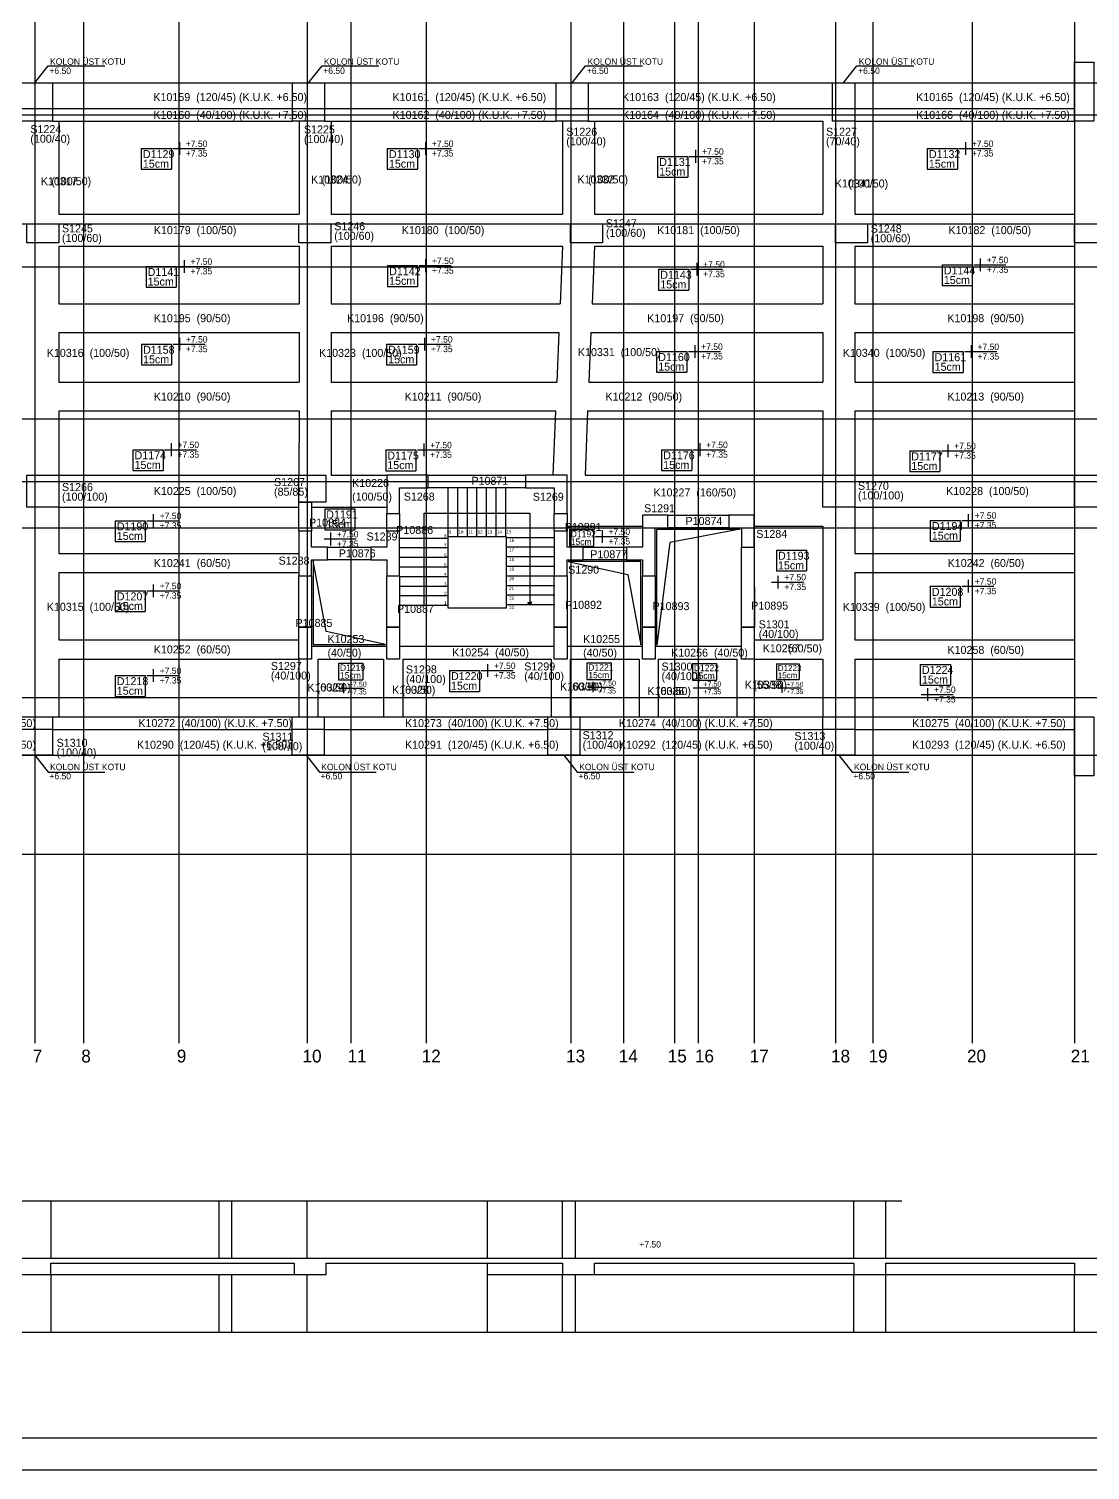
# Model space of a CAD drawing. Header units: millimetres. Extents: x -471670 to -452584, y -75378 to -66578.
# Drawn here: x -467220 to -463903, y -75378 to -70875 of the extents above; entities that cross this region are included whole.
import ezdxf

# ---------------------------------------------------------------- set-up
doc = ezdxf.new("R2010")
doc.units = ezdxf.units.MM
for name, color, linetype in [('KM Aks', 7, 'Continuous'), ('KM Döşeme Markası', 7, 'Continuous'), ('KM Döşeme Şaft', 7, 'Continuous'), ('KM Kesik', 7, 'Continuous'), ('KM Kesit', 7, 'Continuous'), ('KM Kesit görünüş', 7, 'Continuous'), ('KM Kiriş', 7, 'Continuous'), ('KM Kiriş Markası', 7, 'Continuous'), ('KM Kolon', 7, 'Continuous'), ('KM Kolon Markası', 7, 'Continuous'), ('KM Kot kesit', 7, 'Continuous'), ('KM Perde', 7, 'Continuous'), ('KM Perde Markası', 7, 'Continuous'), ('LGP-SLAB2', 7, 'Continuous'), ('REBAR_DET2', 7, 'Continuous'), ('REBAR_DET3', 7, 'Continuous'), ('TABLO', 7, 'Continuous'), ('VM Aks Markası', 7, 'Continuous'), ('VM Kiriş', 7, 'Continuous'), ('VM Kolon İzi', 7, 'Continuous'), ('VM Merdiven', 7, 'Continuous'), ('VM Merdiven Yazı', 7, 'Continuous')]:
    doc.layers.add(name, color=color, linetype=linetype)

msp = doc.modelspace()

# ---------------------------------------------------------------- linework, layer by layer
at = {"layer": 'KM Aks'}
for p, q in [((-467201.6, -66888.6), (-467201.6, -74043.9)), ((-467049.5, -66888.6), (-467049.5, -74043.9)), ((-466751.6, -66888.6), (-466751.6, -74043.9)), ((-466350.6, -66888.6), (-466350.6, -74043.9)), ((-466214.1, -66888.6), (-466214.1, -74043.9)), ((-465978.1, -66888.6), (-465978.1, -74043.9)), ((-465526.6, -66888.6), (-465526.6, -74043.9)), ((-465361.6, -66888.6), (-465361.6, -74043.9)), ((-465201.6, -66888.6), (-465201.6, -74043.9)), ((-465128.1, -66888.6), (-465128.1, -74043.9)), ((-464952.6, -66888.6), (-464952.6, -74043.9)), ((-464698.6, -66888.6), (-464698.6, -74043.9)), ((-464581.6, -66888.6), (-464581.6, -74043.9)), ((-464271.6, -66888.6), (-464271.6, -74043.9)), ((-463951.6, -66888.6), (-463951.6, -74043.9)), ((-469386.6, -71043.6), (-455515.4, -71043.6)), ((-469386.6, -71143.6), (-455515.4, -71143.6)), ((-469386.6, -71483.6), (-455515.4, -71483.6)), ((-469386.6, -71618.6), (-455515.4, -71618.6)), ((-469386.6, -72093.6), (-455515.4, -72093.6)), ((-469386.6, -72288.6), (-455515.4, -72288.6)), ((-469386.6, -72433.6), (-455515.4, -72433.6)), ((-469386.6, -72963.6), (-455515.4, -72963.6)), ((-469386.6, -73143.6), (-455515.4, -73143.6)), ((-469386.6, -73453.6), (-455515.4, -73453.6))]:
    msp.add_line(p, q, dxfattribs=at)
at = {"layer": 'KM Döşeme Şaft'}
for points in [[(-464996.4, -72438.3), (-465217.1, -72479.6), (-465257.7, -72800.1), (-465257.7, -72438.3)], [(-466105.2, -72798.4), (-466291.1, -72757.2), (-466331.7, -72536.9), (-466331.7, -72798.4)], [(-465534.1, -72538.3), (-465348.4, -72579.6), (-465307.7, -72799.6), (-465307.7, -72538.3)]]:
    msp.add_lwpolyline(points, close=True, dxfattribs=at)
at = {"layer": 'KM Kesik'}
for p, q in [((-467302.1, -74535.9), (-464491.9, -74535.9)), ((-468911.6, -74946.2), (-456738.2, -74946.2))]:
    msp.add_line(p, q, dxfattribs=at)
at = {"layer": 'KM Kesit'}
for points in [[(-462687.6, -74716.1), (-468891.6, -74716.1)], [(-467251.7, -74766.1), (-467151.7, -74766.1), (-467151.7, -74731.1), (-466390.7, -74731.1), (-466390.7, -74766.1), (-466290.7, -74766.1), (-466290.7, -74731.1), (-465551.7, -74731.1), (-465551.7, -74766.1), (-465451.7, -74766.1), (-465451.7, -74731.1), (-464641.6, -74731.1), (-464641.6, -74766.1), (-464541.6, -74766.1), (-464541.6, -74731.1), (-463951.6, -74731.1), (-463951.6, -74766.1), (-463851.6, -74766.1)]]:
    msp.add_lwpolyline(points, dxfattribs=at)
at = {"layer": 'KM Kesit görünüş'}
for p, q in [((-467151.7, -74535.9), (-467151.7, -74716.1)), ((-466625.7, -74716.1), (-466625.7, -74535.9)), ((-466585.7, -74716.1), (-466585.7, -74535.9)), ((-466350.7, -74716.1), (-466350.7, -74535.9)), ((-465786.7, -74716.1), (-465786.7, -74535.9)), ((-465551.7, -74716.1), (-465551.7, -74535.9)), ((-465511.7, -74716.1), (-465511.7, -74535.9)), ((-464641.6, -74716.1), (-464641.6, -74535.9)), ((-464541.9, -74716.1), (-464541.9, -74535.9)), ((-465786.7, -74946.2), (-465786.7, -74730.1)), ((-467151.7, -74766.1), (-467151.7, -74946.2)), ((-467151.7, -74766.1), (-466390.7, -74766.1)), ((-466625.7, -74946.2), (-466625.7, -74766.1)), ((-466585.7, -74946.2), (-466585.7, -74766.1)), ((-466350.7, -74946.2), (-466350.7, -74766.1)), ((-465786.7, -74766.1), (-465551.7, -74766.1)), ((-465551.7, -74946.2), (-465551.7, -74766.1)), ((-465511.7, -74946.2), (-465511.7, -74766.1)), ((-465451.7, -74766.1), (-464641.6, -74766.1)), ((-464641.6, -74946.2), (-464641.6, -74766.1)), ((-464541.9, -74946.2), (-464541.9, -74766.1)), ((-464541.6, -74766.1), (-463951.6, -74766.1)), ((-463951.6, -74946.2), (-463951.6, -74766.1))]:
    msp.add_line(p, q, dxfattribs=at)
at = {"layer": 'KM Kiriş'}
for p, q in [((-467981.7, -71043.6), (-467126.7, -71043.6)), ((-467201.7, -71043.6), (-466275.7, -71043.6)), ((-466350.7, -71043.6), (-465451.7, -71043.6)), ((-465526.7, -71043.6), (-464698.6, -71043.6)), ((-465451.7, -71043.6), (-465451.7, -71043.6)), ((-464698.6, -71043.6), (-463951.7, -71043.6)), ((-467146.7, -71123.6), (-466395.7, -71123.6)), ((-466295.7, -71123.6), (-465571.7, -71123.6)), ((-465471.7, -71123.6), (-464708.6, -71123.6)), ((-464638.6, -71123.6), (-463951.7, -71123.6)), ((-467146.7, -71163.6), (-466395.7, -71163.6)), ((-467126.7, -71163.6), (-466395.7, -71163.6)), ((-467126.7, -71163.6), (-467126.7, -71453.6)), ((-466375.7, -71163.6), (-466375.7, -71453.6)), ((-466295.7, -71163.6), (-465571.7, -71163.6)), ((-466275.7, -71163.6), (-465571.7, -71163.6)), ((-466275.7, -71163.6), (-466275.7, -71453.6)), ((-465551.7, -71163.6), (-465551.7, -71453.6)), ((-465471.7, -71163.6), (-464738.6, -71163.6)), ((-465451.7, -71163.6), (-464738.6, -71163.6)), ((-465451.7, -71163.6), (-465451.7, -71453.6)), ((-464738.6, -71163.6), (-464738.6, -71453.6)), ((-464638.6, -71163.6), (-463951.7, -71163.6)), ((-464638.6, -71163.6), (-464638.6, -71453.6)), ((-464638.6, -71163.6), (-463951.7, -71163.6)), ((-463951.7, -71163.6), (-463951.6, -71453.6)), ((-467126.7, -71453.6), (-466375.7, -71453.6)), ((-466275.7, -71453.6), (-465551.7, -71453.6)), ((-465451.7, -71453.6), (-464738.6, -71453.6)), ((-464638.6, -71453.6), (-463951.6, -71453.6)), ((-467126.7, -71553.6), (-466375.7, -71553.6)), ((-467126.7, -71553.6), (-467126.7, -71733.6)), ((-466375.7, -71553.6), (-466375.7, -71733.6)), ((-466275.7, -71553.6), (-465552.5, -71553.6)), ((-466275.7, -71553.6), (-466275.7, -71733.6)), ((-465552.5, -71553.6), (-465559.9, -71733.6)), ((-465452.4, -71553.6), (-465459.8, -71733.6)), ((-465452.4, -71553.6), (-464738.6, -71553.6)), ((-464738.6, -71553.6), (-464738.6, -71733.6)), ((-464638.6, -71553.6), (-463951.6, -71553.6)), ((-464638.6, -71553.6), (-464638.6, -71733.6)), ((-463951.6, -71553.6), (-463951.6, -71733.6)), ((-467126.7, -71733.6), (-466375.7, -71733.6)), ((-466275.7, -71733.6), (-465559.9, -71733.6)), ((-465459.8, -71733.6), (-464738.6, -71733.6)), ((-464638.6, -71733.6), (-463951.6, -71733.6)), ((-467126.7, -71823.6), (-466375.7, -71823.6)), ((-467126.7, -71823.6), (-467126.7, -71978.6)), ((-466375.7, -71823.6), (-466375.7, -71978.6)), ((-466275.7, -71823.6), (-465563.6, -71823.6)), ((-466275.7, -71823.6), (-466275.7, -71978.6)), ((-465563.6, -71823.6), (-465569.9, -71978.6)), ((-465463.5, -71823.6), (-465469.9, -71978.6)), ((-465463.5, -71823.6), (-464738.6, -71823.6)), ((-464738.6, -71823.6), (-464738.6, -71978.6)), ((-464638.6, -71823.6), (-463951.6, -71823.6)), ((-464638.6, -71823.6), (-464638.6, -71978.6)), ((-463951.6, -71823.6), (-463951.6, -71978.6)), ((-467126.7, -71978.6), (-466375.7, -71978.6)), ((-466275.7, -71978.6), (-465569.9, -71978.6)), ((-465469.9, -71978.6), (-464738.6, -71978.6)), ((-464638.6, -71978.6), (-463951.6, -71978.6)), ((-467126.7, -72068.6), (-466375.7, -72068.6)), ((-467126.7, -72068.6), (-467126.7, -72268.6)), ((-466375.7, -72068.6), (-466376.7, -72268.6)), ((-466275.7, -72068.6), (-465573.6, -72068.6)), ((-466275.7, -72068.6), (-466275.7, -72268.6)), ((-465573.6, -72068.6), (-465581.9, -72268.6)), ((-465473.6, -72068.6), (-465481.8, -72268.6)), ((-465473.6, -72068.6), (-464738.6, -72068.6)), ((-464738.6, -72068.6), (-464738.6, -72268.6)), ((-464638.6, -72068.6), (-463951.6, -72068.6)), ((-464638.6, -72068.6), (-464638.6, -72268.6)), ((-463951.6, -72068.6), (-463951.7, -72268.6)), ((-467126.7, -72268.6), (-466376.7, -72268.6)), ((-466275.7, -72268.6), (-466101.7, -72268.6)), ((-465481.8, -72268.6), (-464738.6, -72268.6)), ((-464638.6, -72268.6), (-463951.7, -72268.6)), ((-467126.7, -72368.6), (-466376.7, -72368.6)), ((-467126.7, -72368.6), (-467126.7, -72513.6)), ((-466336.7, -72368.6), (-466101.7, -72368.6)), ((-464638.6, -72368.6), (-463951.7, -72368.6)), ((-464638.6, -72368.6), (-464638.6, -72513.6)), ((-463951.7, -72368.6), (-463951.6, -72513.6)), ((-465537.7, -72428.6), (-465302.6, -72428.6)), ((-464952.6, -72428.6), (-464738.6, -72428.6)), ((-464738.6, -72428.6), (-464738.6, -72573.6)), ((-467126.7, -72513.6), (-466376.7, -72513.6)), ((-464738.6, -72513.6), (-464738.6, -72783.6)), ((-464638.6, -72513.6), (-463951.6, -72513.6)), ((-467126.7, -72573.6), (-466376.7, -72573.6)), ((-467126.7, -72573.6), (-467126.7, -72783.6)), ((-464638.6, -72573.6), (-463951.6, -72573.6)), ((-464638.6, -72573.6), (-464638.6, -72783.6)), ((-463951.6, -72573.6), (-463951.6, -72783.6)), ((-467126.7, -72783.6), (-466376.7, -72783.6)), ((-466336.7, -72803.6), (-466101.7, -72803.6)), ((-466061.7, -72803.6), (-465577.7, -72803.6)), ((-465537.7, -72803.6), (-465302.6, -72803.6)), ((-465262.6, -72803.6), (-464992.5, -72803.6)), ((-464952.5, -72783.6), (-464738.6, -72783.6)), ((-464638.6, -72783.6), (-463951.6, -72783.6)), ((-467126.7, -72843.6), (-466376.7, -72843.6)), ((-467126.7, -72843.6), (-467126.7, -73023.6)), ((-466376.7, -72843.6), (-466376.7, -73023.6)), ((-466316.7, -72843.6), (-466111.7, -72843.6)), ((-466316.7, -72843.6), (-466316.7, -73023.6)), ((-466111.7, -72843.6), (-466111.7, -73023.6)), ((-466051.7, -72843.6), (-465587.7, -72843.6)), ((-466051.7, -72843.6), (-466051.7, -73023.6)), ((-465587.7, -72843.6), (-465587.7, -73023.6)), ((-465527.7, -72843.6), (-465312.6, -72843.6)), ((-465527.7, -72843.6), (-465527.7, -73023.6)), ((-465312.6, -72843.6), (-465312.6, -73023.6)), ((-465252.6, -72843.6), (-465007.6, -72843.6)), ((-465252.6, -72843.6), (-465252.6, -73023.6)), ((-465007.6, -72843.6), (-465007.6, -73023.6)), ((-464952.6, -72843.6), (-464952.6, -73023.6)), ((-464952.5, -72843.6), (-464738.6, -72843.6)), ((-464738.6, -72843.6), (-464738.6, -73023.6)), ((-464638.6, -72843.6), (-463951.6, -72843.6)), ((-464638.6, -72843.6), (-464638.6, -73023.6)), ((-463951.6, -72843.6), (-463951.7, -73023.6)), ((-467146.7, -73023.6), (-466396.7, -73023.6)), ((-467126.7, -73023.6), (-466396.7, -73023.6)), ((-466296.7, -73023.6), (-466051.7, -73023.6)), ((-466296.7, -73023.6), (-465597.7, -73023.6)), ((-466111.7, -73023.6), (-465597.7, -73023.6)), ((-465497.7, -73023.6), (-465252.6, -73023.6)), ((-465497.7, -73023.6), (-464738.6, -73023.6)), ((-465312.6, -73023.6), (-464952.6, -73023.6)), ((-464952.6, -73023.6), (-464738.6, -73023.6)), ((-464638.6, -73023.6), (-463951.7, -73023.6)), ((-464638.6, -73023.6), (-463951.7, -73023.6)), ((-467146.7, -73063.6), (-466396.7, -73063.6)), ((-466296.7, -73063.6), (-465597.7, -73063.6)), ((-465497.7, -73063.6), (-464738.6, -73063.6)), ((-464638.6, -73063.6), (-463951.7, -73063.6)), ((-467981.7, -73143.6), (-467126.7, -73143.6)), ((-467977.4, -73143.6), (-467118.4, -73143.6)), ((-467201.7, -73143.6), (-466350.7, -73143.6)), ((-466350.7, -73143.6), (-465557.7, -73143.6)), ((-465557.7, -73143.6), (-464698.6, -73143.6)), ((-464698.6, -73143.6), (-463951.7, -73143.6))]:
    msp.add_line(p, q, dxfattribs=at)
at = {"layer": 'KM Kolon'}
for points in [[(-463951.6, -70978.6), (-463891.6, -70978.6), (-463891.6, -71163.6), (-463951.6, -71163.6)], [(-463951.6, -70978.6), (-463891.6, -70978.6), (-463891.6, -71163.6), (-463951.6, -71163.6)], [(-467246.7, -71043.6), (-467146.7, -71043.6), (-467146.7, -71163.6), (-467246.7, -71163.6)], [(-466395.7, -71043.6), (-466295.7, -71043.6), (-466295.7, -71163.6), (-466395.7, -71163.6)], [(-465571.7, -71043.6), (-465471.7, -71043.6), (-465471.7, -71163.6), (-465571.7, -71163.6)], [(-464708.6, -71043.6), (-464638.6, -71043.6), (-464638.6, -71163.6), (-464708.6, -71163.6)], [(-467246.7, -71123.6), (-467146.7, -71123.6), (-467146.7, -71163.6), (-467246.7, -71163.6)], [(-466395.7, -71123.6), (-466295.7, -71123.6), (-466295.7, -71163.6), (-466395.7, -71163.6)], [(-465571.7, -71123.6), (-465471.7, -71123.6), (-465471.7, -71163.6), (-465571.7, -71163.6)], [(-464708.6, -71123.6), (-464638.6, -71123.6), (-464638.6, -71163.6), (-464708.6, -71163.6)], [(-467226.7, -71483.6), (-467126.7, -71483.6), (-467126.7, -71543.6), (-467226.7, -71543.6)], [(-466376.7, -71483.6), (-466276.7, -71483.6), (-466276.7, -71543.6), (-466376.7, -71543.6)], [(-465526.7, -71483.6), (-465426.7, -71483.6), (-465426.7, -71543.6), (-465526.7, -71543.6)], [(-464698.6, -71483.6), (-464598.6, -71483.6), (-464598.6, -71543.6), (-464698.6, -71543.6)], [(-463951.6, -71483.6), (-463851.6, -71483.6), (-463851.6, -71543.6), (-463951.6, -71543.6)], [(-467226.7, -72268.6), (-467126.7, -72268.6), (-467126.7, -72368.6), (-467226.7, -72368.6)], [(-466376.7, -72268.6), (-466291.7, -72268.6), (-466291.7, -72353.6), (-466376.7, -72353.6)], [(-466101.7, -72388.6), (-466061.7, -72388.6), (-466061.7, -72308.6), (-465971.7, -72308.6), (-465971.7, -72268.6), (-466101.7, -72268.6)], [(-465667.7, -72268.6), (-465667.7, -72308.6), (-465577.7, -72308.6), (-465577.7, -72388.6), (-465537.7, -72388.6), (-465537.7, -72268.6)], [(-464738.6, -72268.6), (-464638.6, -72268.6), (-464638.6, -72368.6), (-464738.6, -72368.6)], [(-463951.6, -72268.6), (-463851.6, -72268.6), (-463851.6, -72368.6), (-463951.6, -72368.6)], [(-465302.6, -72583.6), (-465262.6, -72583.6), (-465262.6, -72433.6), (-465222.6, -72433.6), (-465222.6, -72393.6), (-465302.6, -72393.6), (-465302.6, -72493.6), (-465352.6, -72493.6), (-465352.6, -72533.6), (-465302.6, -72533.6)], [(-465032.6, -72393.6), (-465032.6, -72433.6), (-464992.6, -72433.6), (-464992.6, -72493.6), (-464952.6, -72493.6), (-464952.6, -72393.6)], [(-466336.7, -72443.6), (-466376.7, -72443.6), (-466376.7, -72583.6), (-466336.7, -72583.6), (-466336.7, -72533.6), (-466286.7, -72533.6), (-466286.7, -72493.6), (-466336.7, -72493.6)], [(-466101.7, -72583.6), (-466061.7, -72583.6), (-466061.7, -72443.6), (-466101.7, -72443.6), (-466101.7, -72493.6), (-466151.7, -72493.6), (-466151.7, -72533.6), (-466101.7, -72533.6)], [(-465537.7, -72443.6), (-465577.7, -72443.6), (-465577.7, -72583.6), (-465537.7, -72583.6), (-465537.7, -72533.6), (-465487.7, -72533.6), (-465487.7, -72493.6), (-465537.7, -72493.6)], [(-466376.7, -72743.6), (-466336.7, -72743.6), (-466336.7, -72843.6), (-466376.7, -72843.6)], [(-466101.7, -72743.5), (-466061.7, -72743.5), (-466061.7, -72843.5), (-466101.7, -72843.5)], [(-465577.7, -72743.5), (-465537.7, -72743.5), (-465537.7, -72843.5), (-465577.7, -72843.5)], [(-465302.6, -72743.5), (-465262.6, -72743.5), (-465262.6, -72843.5), (-465302.6, -72843.5)], [(-464992.6, -72743.5), (-464952.6, -72743.5), (-464952.6, -72843.5), (-464992.6, -72843.5)], [(-467246.7, -73023.6), (-467146.7, -73023.6), (-467146.7, -73063.6), (-467246.7, -73063.6)], [(-467246.7, -73023.6), (-467146.7, -73023.6), (-467146.7, -73143.6), (-467246.7, -73143.6)], [(-466396.7, -73023.6), (-466296.7, -73023.6), (-466296.7, -73063.6), (-466396.7, -73063.6)], [(-466396.7, -73023.6), (-466296.7, -73023.6), (-466296.7, -73143.6), (-466396.7, -73143.6)], [(-465597.7, -73023.6), (-465497.7, -73023.6), (-465497.7, -73063.6), (-465597.7, -73063.6)], [(-465597.7, -73023.6), (-465497.7, -73023.6), (-465497.7, -73143.6), (-465597.7, -73143.6)], [(-464738.6, -73023.6), (-464638.6, -73023.6), (-464638.6, -73063.6), (-464738.6, -73063.6)], [(-464738.6, -73023.6), (-464638.6, -73023.6), (-464638.6, -73143.6), (-464738.6, -73143.6)], [(-463951.6, -73023.6), (-463891.6, -73023.6), (-463891.6, -73208.6), (-463951.6, -73208.6)]]:
    msp.add_lwpolyline(points, close=True, dxfattribs=at)
at = {"layer": 'KM Perde'}
for points in [[(-465971.7, -72268.6), (-465667.7, -72268.6), (-465667.7, -72308.6), (-465971.7, -72308.6)], [(-466336.7, -72353.6), (-466336.7, -72443.6), (-466376.7, -72443.6), (-466376.7, -72353.6)], [(-466061.7, -72388.6), (-466061.7, -72443.6), (-466101.7, -72443.6), (-466101.7, -72388.6)], [(-465537.7, -72388.6), (-465537.7, -72443.6), (-465577.7, -72443.6), (-465577.7, -72388.6)], [(-465222.6, -72393.6), (-465032.6, -72393.6), (-465032.6, -72433.6), (-465222.6, -72433.6)], [(-466286.7, -72493.6), (-466151.7, -72493.6), (-466151.7, -72533.6), (-466286.7, -72533.6)], [(-465487.7, -72493.6), (-465352.6, -72493.6), (-465352.6, -72533.6), (-465487.7, -72533.6)], [(-464952.6, -72493.6), (-464952.5, -72743.5), (-464992.5, -72743.5), (-464992.6, -72493.6)], [(-466336.7, -72583.6), (-466336.7, -72743.6), (-466376.7, -72743.6), (-466376.7, -72583.6)], [(-466061.7, -72583.6), (-466061.7, -72743.5), (-466101.7, -72743.5), (-466101.7, -72583.6)], [(-465537.7, -72583.6), (-465537.7, -72743.5), (-465577.7, -72743.5), (-465577.7, -72583.6)], [(-465262.6, -72583.6), (-465262.6, -72743.5), (-465302.6, -72743.5), (-465302.6, -72583.6)]]:
    msp.add_lwpolyline(points, close=True, dxfattribs=at)
at = {"layer": 'LGP-SLAB2'}
for p, q in [((-466868.9, -71248.6), (-466774.7, -71248.6)), ((-466868.9, -71248.6), (-466868.9, -71313.6)), ((-466774.7, -71248.6), (-466774.7, -71313.6)), ((-466099.7, -71248.6), (-466005.5, -71248.6)), ((-466099.7, -71248.6), (-466099.7, -71313.6)), ((-466005.5, -71248.6), (-466005.5, -71313.6)), ((-465255, -71273.2), (-465160.9, -71273.2)), ((-465255, -71273.2), (-465255, -71338.2)), ((-465160.9, -71273.2), (-465160.9, -71338.2)), ((-464412, -71248.6), (-464317.8, -71248.6)), ((-464412, -71248.6), (-464412, -71313.6)), ((-464317.8, -71248.6), (-464317.8, -71313.6)), ((-466868.9, -71313.6), (-466774.7, -71313.6)), ((-466099.7, -71313.6), (-466005.5, -71313.6)), ((-464412, -71313.6), (-464317.8, -71313.6)), ((-465255, -71338.2), (-465160.9, -71338.2)), ((-466853.9, -71616.9), (-466759.8, -71616.9)), ((-466853.9, -71616.9), (-466853.9, -71681.9)), ((-466759.8, -71616.9), (-466759.8, -71681.9)), ((-466099.1, -71614.4), (-466005, -71614.4)), ((-466099.1, -71614.4), (-466099.1, -71679.4)), ((-466005, -71614.4), (-466005, -71679.4)), ((-465251.6, -71625.6), (-465157.5, -71625.6)), ((-465251.6, -71625.6), (-465251.6, -71690.6)), ((-465157.5, -71625.6), (-465157.5, -71690.6)), ((-464365.2, -71611.9), (-464271.1, -71611.9)), ((-464365.2, -71611.9), (-464365.2, -71676.9)), ((-464271.1, -71611.9), (-464271.1, -71676.9)), ((-466853.9, -71681.9), (-466759.8, -71681.9)), ((-466099.1, -71679.4), (-466005, -71679.4)), ((-464365.2, -71676.9), (-464271.1, -71676.9)), ((-465251.6, -71690.6), (-465157.5, -71690.6)), ((-466868.3, -71859.8), (-466774.3, -71859.8)), ((-466868.3, -71859.8), (-466868.3, -71924.8)), ((-466774.3, -71859.8), (-466774.3, -71924.8)), ((-466102.2, -71859.8), (-466008.2, -71859.8)), ((-466102.2, -71859.8), (-466102.2, -71924.8)), ((-466008.2, -71859.8), (-466008.2, -71924.8)), ((-465257.9, -71882.6), (-465163.7, -71882.6)), ((-465257.9, -71882.6), (-465257.9, -71947.6)), ((-465163.7, -71882.6), (-465163.7, -71947.6)), ((-464394.1, -71883), (-464300, -71883)), ((-464394.1, -71883), (-464394.1, -71948)), ((-464300, -71883), (-464300, -71948)), ((-466868.3, -71924.8), (-466774.3, -71924.8)), ((-466102.2, -71924.8), (-466008.2, -71924.8)), ((-465257.9, -71947.6), (-465163.7, -71947.6)), ((-464394.1, -71948), (-464300, -71948)), ((-466894.9, -72189.5), (-466800.8, -72189.5)), ((-466894.9, -72189.5), (-466894.9, -72254.5)), ((-466800.8, -72189.5), (-466800.8, -72254.5)), ((-466104.7, -72190.2), (-466010.7, -72190.2)), ((-466104.7, -72190.2), (-466104.7, -72255.2)), ((-466010.7, -72190.2), (-466010.7, -72255.2)), ((-465242.4, -72189.6), (-465148.2, -72189.6)), ((-465242.4, -72189.6), (-465242.4, -72254.6)), ((-465148.2, -72189.6), (-465148.2, -72254.6)), ((-464466.9, -72192.9), (-464372.8, -72192.9)), ((-464466.9, -72192.9), (-464466.9, -72257.9)), ((-464372.8, -72192.9), (-464372.8, -72257.9)), ((-466894.9, -72254.5), (-466800.8, -72254.5)), ((-466104.7, -72255.2), (-466010.7, -72255.2)), ((-465242.4, -72254.6), (-465148.2, -72254.6)), ((-464466.9, -72257.9), (-464372.8, -72257.9)), ((-466295.5, -72374.4), (-466201.5, -72374.4)), ((-466295.5, -72374.4), (-466295.5, -72439.4)), ((-466201.5, -72374.4), (-466201.5, -72439.4)), ((-466950.4, -72411.4), (-466856.3, -72411.4)), ((-466950.4, -72411.4), (-466950.4, -72476.4)), ((-466856.3, -72411.4), (-466856.3, -72476.4)), ((-466295.5, -72439.4), (-466201.5, -72439.4)), ((-465530.4, -72438.9), (-465455.2, -72438.9)), ((-465530.4, -72438.9), (-465530.4, -72490.9)), ((-465455.2, -72438.9), (-465455.2, -72490.9)), ((-464402.7, -72410.5), (-464308.6, -72410.5)), ((-464402.7, -72410.5), (-464402.7, -72475.5)), ((-464308.6, -72410.5), (-464308.6, -72475.5)), ((-466950.4, -72476.4), (-466856.3, -72476.4)), ((-465530.4, -72490.9), (-465455.2, -72490.9)), ((-464402.7, -72475.5), (-464308.6, -72475.5)), ((-464883.6, -72503.4), (-464789.5, -72503.4)), ((-464883.6, -72503.4), (-464883.6, -72568.4)), ((-464789.5, -72503.4), (-464789.5, -72568.4)), ((-464883.6, -72568.4), (-464789.5, -72568.4)), ((-466950.4, -72630.3), (-466856.3, -72630.3)), ((-466950.4, -72630.3), (-466950.4, -72695.3)), ((-466856.3, -72630.3), (-466856.3, -72695.3)), ((-464402.7, -72616.1), (-464308.6, -72616.1)), ((-464402.7, -72616.1), (-464402.7, -72681.1)), ((-464308.6, -72616.1), (-464308.6, -72681.1)), ((-466950.4, -72695.3), (-466856.3, -72695.3)), ((-464402.7, -72681.1), (-464308.6, -72681.1)), ((-466251.9, -72856.5), (-466176.6, -72856.5)), ((-466251.9, -72856.5), (-466251.9, -72908.5)), ((-466176.6, -72856.5), (-466176.6, -72908.5)), ((-465475.6, -72855.6), (-465400.3, -72855.6)), ((-465475.6, -72855.6), (-465475.6, -72907.6)), ((-465400.3, -72855.6), (-465400.3, -72907.6)), ((-465145.7, -72857.5), (-465070.4, -72857.5)), ((-465145.7, -72857.5), (-465145.7, -72909.5)), ((-465070.4, -72857.5), (-465070.4, -72909.5)), ((-466950.4, -72895.1), (-466856.3, -72895.1)), ((-466950.4, -72895.1), (-466950.4, -72960.1)), ((-466856.3, -72895.1), (-466856.3, -72960.1)), ((-465905.7, -72879.5), (-465811.5, -72879.5)), ((-465905.7, -72879.5), (-465905.7, -72944.5)), ((-465811.5, -72879.5), (-465811.5, -72944.5)), ((-464882.9, -72858.8), (-464812.3, -72858.8)), ((-464882.9, -72858.8), (-464882.9, -72907.6)), ((-464812.3, -72858.8), (-464812.3, -72907.6)), ((-464433.7, -72860.1), (-464339.5, -72860.1)), ((-464433.7, -72860.1), (-464433.7, -72925.1)), ((-464339.5, -72860.1), (-464339.5, -72925.1)), ((-466251.9, -72908.5), (-466176.6, -72908.5)), ((-465905.7, -72944.5), (-465811.5, -72944.5)), ((-465475.6, -72907.6), (-465400.3, -72907.6)), ((-465145.7, -72909.5), (-465070.4, -72909.5)), ((-464882.9, -72907.6), (-464812.3, -72907.6)), ((-464433.7, -72925.1), (-464339.5, -72925.1)), ((-466950.4, -72960.1), (-466856.3, -72960.1))]:
    msp.add_line(p, q, dxfattribs=at)
at = {"layer": 'REBAR_DET2'}
for p, q in [((-466749.7, -71228.6), (-466749.7, -71268.6)), ((-465980.5, -71228.6), (-465980.5, -71268.6)), ((-464292.8, -71228.6), (-464292.8, -71268.6)), ((-466769.7, -71248.6), (-466669.7, -71248.6)), ((-466000.5, -71248.6), (-465900.5, -71248.6)), ((-465155.9, -71273.2), (-465055.9, -71273.2)), ((-465135.9, -71253.2), (-465135.9, -71293.2)), ((-464312.8, -71248.6), (-464212.8, -71248.6)), ((-466734.8, -71596.9), (-466734.8, -71636.9)), ((-465980, -71594.4), (-465980, -71634.4)), ((-464246.1, -71591.9), (-464246.1, -71631.9)), ((-466754.8, -71616.9), (-466654.8, -71616.9)), ((-466000, -71614.4), (-465900, -71614.4)), ((-465152.5, -71625.6), (-465052.5, -71625.6)), ((-465132.5, -71605.6), (-465132.5, -71645.6)), ((-464266.1, -71611.9), (-464166.1, -71611.9)), ((-466769.3, -71859.8), (-466669.3, -71859.8)), ((-466749.3, -71839.8), (-466749.3, -71879.8)), ((-466003.2, -71859.8), (-465903.2, -71859.8)), ((-465983.2, -71839.8), (-465983.2, -71879.8)), ((-465138.7, -71862.6), (-465138.7, -71902.6)), ((-464275, -71863), (-464275, -71903)), ((-465158.7, -71882.6), (-465058.7, -71882.6)), ((-464295, -71883), (-464195, -71883)), ((-466775.8, -72169.5), (-466775.8, -72209.5)), ((-465985.7, -72170.2), (-465985.7, -72210.2)), ((-465123.2, -72169.6), (-465123.2, -72209.6)), ((-464347.8, -72172.9), (-464347.8, -72212.9)), ((-466795.8, -72189.5), (-466695.8, -72189.5)), ((-466005.7, -72190.2), (-465905.7, -72190.2)), ((-465143.2, -72189.6), (-465043.2, -72189.6)), ((-464367.8, -72192.9), (-464267.8, -72192.9)), ((-466831.3, -72391.4), (-466831.3, -72431.4)), ((-464283.6, -72390.5), (-464283.6, -72430.5)), ((-466851.3, -72411.4), (-466751.3, -72411.4)), ((-466277.4, -72448.5), (-466277.4, -72488.5)), ((-465428.5, -72440.7), (-465428.5, -72480.7)), ((-464303.6, -72410.5), (-464203.6, -72410.5)), ((-466297.4, -72468.5), (-466197.4, -72468.5)), ((-465448.5, -72460.7), (-465348.5, -72460.7)), ((-464878.6, -72583.1), (-464878.6, -72623.1)), ((-466851.3, -72630.3), (-466751.3, -72630.3)), ((-466831.3, -72610.3), (-466831.3, -72650.3)), ((-464898.6, -72603.1), (-464798.6, -72603.1)), ((-464303.6, -72616.1), (-464203.6, -72616.1)), ((-464283.6, -72596.1), (-464283.6, -72636.1)), ((-466851.3, -72895.1), (-466751.3, -72895.1)), ((-466831.3, -72875.1), (-466831.3, -72915.1)), ((-465806.5, -72879.5), (-465706.5, -72879.5)), ((-465786.5, -72859.5), (-465786.5, -72899.5)), ((-466252.2, -72934.2), (-466172.2, -72934.2)), ((-466236.2, -72918.2), (-466236.2, -72950.2)), ((-465472.9, -72931.1), (-465392.9, -72931.1)), ((-465456.9, -72915.1), (-465456.9, -72947.1)), ((-465143.9, -72933.6), (-465063.9, -72933.6)), ((-465127.9, -72917.6), (-465127.9, -72949.6)), ((-464881.6, -72933.6), (-464806.6, -72933.6)), ((-464866.6, -72918.6), (-464866.6, -72948.6)), ((-464411, -72934.3), (-464411, -72974.3)), ((-464431, -72954.3), (-464331, -72954.3))]:
    msp.add_line(p, q, dxfattribs=at)
at = {"layer": 'TABLO'}
for points in [[(-469669.6, -66577.6), (-452583.6, -66577.6), (-452583.6, -75377.6), (-469669.6, -75377.6)], [(-469569.6, -66677.6), (-452683.6, -66677.6), (-452683.6, -75277.6), (-469569.6, -75277.6)]]:
    msp.add_lwpolyline(points, close=True, dxfattribs=at)
at = {"layer": 'VM Kiriş'}
for p, q in [((-465909.6, -72460.5), (-465909.6, -72308.5)), ((-465729.6, -72460.5), (-465729.6, -72308.1)), ((-465909.6, -72466.5), (-466061.6, -72466.5)), ((-465576.6, -72464.5), (-465728.6, -72464.5)), ((-465909.6, -72676.5), (-466061.6, -72676.5)), ((-465576.6, -72674.5), (-465728.6, -72674.5))]:
    msp.add_line(p, q, dxfattribs=at)
at = {"layer": 'VM Kolon İzi'}
for points in [[(-467201.7, -71043.6), (-467159.9, -70990.2), (-466982.5, -70990.2)], [(-466345.7, -71043.6), (-466303.9, -70990.2), (-466126.4, -70990.2)], [(-465521.7, -71043.6), (-465479.9, -70990.2), (-465302.4, -70990.2)], [(-464673.6, -71043.6), (-464631.9, -70990.2), (-464454.4, -70990.2)], [(-467201.7, -73143.6), (-467159.9, -73197), (-466982.5, -73197)], [(-466353.9, -73143.6), (-466312.1, -73197), (-466134.7, -73197)], [(-465547.7, -73143.6), (-465505.9, -73197), (-465328.4, -73197)], [(-464688.6, -73143.6), (-464646.8, -73197), (-464469.4, -73197)]]:
    msp.add_lwpolyline(points, dxfattribs=at)
at = {"layer": 'VM Merdiven'}
for p, q in [((-465879.6, -72460.1), (-465879.6, -72308.1)), ((-465849.6, -72460.1), (-465849.6, -72308.1)), ((-465819.6, -72460.1), (-465819.6, -72308.1)), ((-465789.6, -72460.1), (-465789.6, -72308.1)), ((-465759.6, -72460.5), (-465759.6, -72308.5)), ((-465909.6, -72496.5), (-466061.6, -72496.5)), ((-465576.6, -72494.5), (-465728.6, -72494.5)), ((-465909.6, -72526.5), (-466061.6, -72526.5)), ((-465576.6, -72524.5), (-465728.6, -72524.5)), ((-465909.6, -72556.5), (-466061.6, -72556.5)), ((-465909.6, -72586.5), (-466061.6, -72586.5)), ((-465576.6, -72554.5), (-465728.6, -72554.5)), ((-465576.6, -72584.5), (-465728.6, -72584.5)), ((-465909.6, -72616.5), (-466061.6, -72616.5)), ((-465576.6, -72614.5), (-465728.6, -72614.5)), ((-465909.6, -72646.5), (-466061.6, -72646.5)), ((-465576.6, -72644.5), (-465728.6, -72644.5))]:
    msp.add_line(p, q, dxfattribs=at)
for points in [[(-465984.6, -72678.5), (-465984.6, -72387.6), (-465654.6, -72387.5), (-465654.6, -72674.5)], [(-465654.6, -72674.5), (-465660.7, -72667.3), (-465654.6, -72667.3)], [(-465654.6, -72674.5), (-465648.5, -72667.3), (-465654.6, -72667.3)]]:
    msp.add_lwpolyline(points, dxfattribs=at)
msp.add_lwpolyline([(-465909.6, -72460.5), (-465728.6, -72460.5), (-465728.6, -72684.5), (-465909.6, -72684.5)], close=True, dxfattribs=at)

# ---------------------------------------------------------------- texts
at = {"layer": 'KM Döşeme Markası'}
for s, height, p in [('D1129', 25, (-466863.9, -71278.6)), ('D1130', 25, (-466094.7, -71278.6)), ('D1131', 25, (-465250, -71303.2)), ('D1132', 25, (-464407, -71278.6)), ('15cm', 25, (-466863.9, -71308.6)), ('15cm', 25, (-466094.7, -71308.6)), ('15cm', 25, (-465250, -71333.2)), ('15cm', 25, (-464407, -71308.6)), ('D1141', 25, (-466848.9, -71646.9)), ('D1142', 25, (-466094.1, -71644.4)), ('D1143', 25, (-465246.6, -71655.6)), ('D1144', 25, (-464360.2, -71641.9)), ('15cm', 25, (-466848.9, -71676.9)), ('15cm', 25, (-466094.1, -71674.4)), ('15cm', 25, (-465246.6, -71685.6)), ('15cm', 25, (-464360.2, -71671.9)), ('D1158', 25, (-466863.3, -71889.8)), ('D1159', 25, (-466097.2, -71889.8)), ('15cm', 25, (-466863.3, -71919.8)), ('15cm', 25, (-466097.2, -71919.8)), ('D1160', 25, (-465252.9, -71912.6)), ('D1161', 25, (-464389.1, -71913)), ('15cm', 25, (-465252.9, -71942.6)), ('15cm', 25, (-464389.1, -71943)), ('15cm', 25, (-466889.9, -72249.5)), ('D1174', 25, (-466889.9, -72219.5)), ('15cm', 25, (-466099.7, -72250.2)), ('D1175', 25, (-466099.7, -72220.2)), ('15cm', 25, (-465237.4, -72249.6)), ('D1176', 25, (-465237.4, -72219.6)), ('15cm', 25, (-464461.9, -72252.9)), ('D1177', 25, (-464461.9, -72222.9)), ('D1191', 25, (-466290.5, -72404.4)), ('15cm', 25, (-466945.4, -72471.4)), ('D1190', 25, (-466945.4, -72441.4)), ('15cm', 25, (-466290.5, -72434.4)), ('D1192', 20, (-465526.4, -72462.9)), ('15cm', 25, (-464397.7, -72470.5)), ('D1194', 25, (-464397.7, -72440.5)), ('15cm', 20, (-465526.4, -72486.9)), ('15cm', 25, (-464878.6, -72563.4)), ('D1193', 25, (-464878.6, -72533.4)), ('D1208', 25, (-464397.7, -72646.1)), ('15cm', 25, (-466945.4, -72690.3)), ('D1207', 25, (-466945.4, -72660.3)), ('15cm', 25, (-464397.7, -72676.1)), ('D1218', 25, (-466945.4, -72925.1)), ('15cm', 20, (-466247.9, -72904.5)), ('D1219', 20, (-466247.9, -72880.5)), ('D1220', 25, (-465900.7, -72909.5)), ('15cm', 20, (-465471.6, -72903.6)), ('D1221', 20, (-465471.6, -72879.6)), ('15cm', 20, (-465141.7, -72905.5)), ('D1222', 20, (-465141.7, -72881.5)), ('15cm', 18.75, (-464879.2, -72903.8)), ('D1223', 18.75, (-464879.2, -72881.3)), ('15cm', 25, (-464428.7, -72920.1)), ('D1224', 25, (-464428.7, -72890.1)), ('15cm', 25, (-466945.4, -72955.1)), ('15cm', 25, (-465900.7, -72939.5))]:
    msp.add_text(s, height=height, dxfattribs=at).set_placement(p)
at = {"layer": 'KM Kiriş Markası'}
for s, p in [('K10159  (120/45) (K.U.K. +6.50)', (-466831.1, -71100.4)), ('K10161  (120/45) (K.U.K. +6.50)', (-466083.5, -71100.4)), ('K10163  (120/45) (K.U.K. +6.50)', (-465365.8, -71100.4)), ('K10165  (120/45) (K.U.K. +6.50)', (-464446.7, -71100.4)), ('K10160  (40/100) (K.U.K. +7.50) ', (-466831.1, -71156.1)), ('K10162  (40/100) (K.U.K. +7.50) ', (-466083.5, -71156.1)), ('K10164  (40/100) (K.U.K. +7.50) ', (-465365.8, -71156.1)), ('K10166  (40/100) (K.U.K. +7.50) ', (-464446.7, -71156.1)), ('K10317', (-467182.7, -71363.2)), ('(100/50)', (-467149.9, -71363.2)), ('K10324', (-466338.1, -71357.9)), ('(100/50)', (-466305, -71357.9)), ('K10332', (-465505.6, -71357.6)), ('(100/50)', (-465472, -71357.6)), ('K10341', (-464701.1, -71370.3)), ('(100/50)', (-464658.6, -71370.3)), ('K10179  (100/50)', (-466829.7, -71516.1)), ('K10180  (100/50)', (-466054.6, -71516.1)), ('K10181  (100/50)', (-465256, -71516.1)), ('K10182  (100/50)', (-464345.7, -71516.1)), ('K10195  (90/50)', (-466829.7, -71791.1)), ('K10196  (90/50)', (-466225.7, -71791.1)), ('K10197  (90/50)', (-465287.2, -71791.1)), ('K10198  (90/50)', (-464349.1, -71791.1)), ('K10316  (100/50)', (-467164.2, -71899.5)), ('K10323  (100/50)', (-466313.1, -71899.5)), ('K10331  (100/50)', (-465504, -71897.2)), ('K10340  (100/50)', (-464676.1, -71899.4)), ('K10210  (90/50)', (-466829.7, -72036.1)), ('K10211  (90/50)', (-466045.6, -72036.1)), ('K10212  (90/50)', (-465417.9, -72036.1)), ('K10213  (90/50)', (-464349.1, -72036.1)), ('K10225  (100/50)', (-466829.7, -72331.1)), ('K10226', (-466209.7, -72306.1)), ('K10227  (160/50)', (-465267.7, -72335.5)), ('K10228  (100/50)', (-464352.9, -72331.1)), ('(100/50)', (-466209.7, -72348.6)), ('K10241  (60/50)', (-466829.7, -72556.1)), ('K10242  (60/50)', (-464348.2, -72556.1)), ('K10315  (100/50)', (-467164.2, -72692.8)), ('K10339  (100/50)', (-464676.1, -72693.1)), ('K10253', (-466286.7, -72793.6)), ('K10255', (-465487.7, -72793.6)), ('K10252  (60/50)', (-466829.7, -72826.1)), ('(40/50)', (-466286.7, -72836.1)), ('K10254  (40/50)', (-465896.8, -72835.2)), ('(40/50)', (-465487.7, -72836.1)), ('K10256  (40/50)', (-465212.6, -72836.1)), ('K10257', (-464926.4, -72822.2)), ('(60/50)', (-464846.9, -72822.8)), ('K10258  (60/50)', (-464348.9, -72827.5)), ('K10322', (-466349.3, -72945)), ('(60/50)', (-466320.6, -72944.5)), ('K10328', (-466084.8, -72952.2)), ('(60/50)', (-466055.4, -72952.2)), ('K10330 ', (-465559.9, -72942)), ('(60/50)', (-465532.8, -72942)), ('K10336', (-465286.8, -72956)), ('(60/50)', (-465256.5, -72956)), ('K10338', (-464982.1, -72936.5)), ('(55/50)', (-464956.1, -72936.5)), ('K10271  (40/100) (K.U.K. +7.50) ', (-467678.6, -73056.1)), ('K10272  (40/100) (K.U.K. +7.50) ', (-466878, -73056.1)), ('K10273  (40/100) (K.U.K. +7.50) ', (-466044.5, -73056.1)), ('K10274  (40/100) (K.U.K. +7.50) ', (-465375.7, -73056.1)), ('K10275  (40/100) (K.U.K. +7.50) ', (-464459.2, -73056.1)), ('K10289  (120/45) (K.U.K. +6.50)', (-467678.6, -73123.7)), ('K10290  (120/45) (K.U.K. +6.50)', (-466882.3, -73123.7)), ('K10291  (120/45) (K.U.K. +6.50)', (-466044.5, -73123.7)), ('K10292  (120/45) (K.U.K. +6.50)', (-465375.7, -73123.7)), ('K10293  (120/45) (K.U.K. +6.50)', (-464459.2, -73123.7))]:
    msp.add_text(s, height=25, dxfattribs=at).set_placement(p)
at = {"layer": 'KM Kolon Markası'}
for s, p in [('S1224', (-467215.6, -71200.6)), ('S1225', (-466360.4, -71201.5)), ('S1226', (-465540.4, -71208.6)), ('S1227', (-464728.5, -71208.6)), ('(100/40)', (-467215.6, -71230.6)), ('(100/40)', (-466360.4, -71231.5)), ('(100/40)', (-465540.4, -71238.6)), ('(70/40)', (-464728.5, -71238.6)), ('S1245', (-467116.7, -71510.6)), ('S1246', (-466265.7, -71503.8)), ('(100/60)', (-466265.7, -71533.8)), ('S1247', (-465416.7, -71494.5)), ('(100/60)', (-465416.7, -71524.5)), ('S1248', (-464588.6, -71511.4)), ('(100/60)', (-467116.7, -71540.6)), ('(100/60)', (-464588.6, -71541.4)), ('S1266', (-467116.7, -72318.8)), ('S1267', (-466453.9, -72303.2)), ('(85/85)', (-466453.9, -72333.2)), ('S1270', (-464628.6, -72314.8)), ('(100/100)', (-467116.7, -72348.8)), ('S1268', (-466048.3, -72348.5)), ('S1269', (-465644.9, -72349.1)), ('S1291', (-465297.2, -72385)), ('(100/100)', (-464628.6, -72344.8)), ('S1289', (-466164.6, -72473.2)), ('S1284', (-464946.4, -72465)), ('S1288', (-466439.6, -72548.5)), ('S1290', (-465534.4, -72576.9)), ('S1301', (-464938.9, -72747.5)), ('(40/100)', (-464938.9, -72777.5)), ('S1297', (-466463.8, -72877.6)), ('S1299', (-465671.8, -72879.2)), ('S1300', (-465242.6, -72879.5)), ('(40/100)', (-466463.8, -72907.6)), ('S1298', (-466041.7, -72888.5)), ('(40/100)', (-466041.7, -72918.5)), ('(40/100)', (-465671.8, -72909.2)), ('(40/100)', (-465242.6, -72909.5)), ('S1311', (-466490, -73098.4)), ('S1312', (-465489.3, -73093.9)), ('S1313', (-464827.3, -73096.7)), ('S1310', (-467133.5, -73117.7)), ('(100/40)', (-467133.5, -73147.7)), ('(100/40)', (-466490, -73128.4)), ('(100/40)', (-465489.3, -73123.9)), ('(100/40)', (-464827.3, -73126.7))]:
    msp.add_text(s, height=25, dxfattribs=at).set_placement(p)
at = {"layer": 'KM Kot kesit'}
msp.add_text('+7.50', height=20, dxfattribs=at).set_placement((-465312, -74682.1))
at = {"layer": 'KM Perde Markası'}
for s, p in [('P10871 ', (-465836.9, -72299.2)), ('P10884 ', (-466344.5, -72429.6)), ('P10874 ', (-465167.6, -72424.6)), ('P10886', (-466071.8, -72452.8)), ('P10891', (-465545.1, -72443.4)), ('P10876 ', (-466251.5, -72525.7)), ('P10877 ', (-465465.3, -72528.8)), ('P10887 ', (-466069.5, -72699.3)), ('P10892 ', (-465544, -72686.7)), ('P10893 ', (-465270.7, -72690.8)), ('P10895 ', (-464962.1, -72689.1)), ('P10885 ', (-466386.7, -72743.1))]:
    msp.add_text(s, height=25, dxfattribs=at).set_placement(p)
at = {"layer": 'REBAR_DET3'}
for s, height, p in [('+7.50', 20, (-466729.7, -71243.6)), ('+7.50', 20, (-465960.5, -71243.6)), ('+7.50', 20, (-464272.8, -71243.6)), ('+7.35', 20, (-466729.7, -71273.6)), ('+7.35', 20, (-465960.5, -71273.6)), ('+7.50', 20, (-465115.9, -71268.2)), ('+7.35', 20, (-465115.9, -71298.2)), ('+7.35', 20, (-464272.8, -71273.6)), ('+7.50', 20, (-466714.8, -71611.9)), ('+7.50', 20, (-465960, -71609.4)), ('+7.50', 20, (-464226.1, -71606.9)), ('+7.35', 20, (-466714.8, -71641.9)), ('+7.35', 20, (-465960, -71639.4)), ('+7.50', 20, (-465112.5, -71620.6)), ('+7.35', 20, (-465112.5, -71650.6)), ('+7.35', 20, (-464226.1, -71636.9)), ('+7.50', 20, (-466729.3, -71854.8)), ('+7.35', 20, (-466729.3, -71884.8)), ('+7.50', 20, (-465963.2, -71854.8)), ('+7.35', 20, (-465963.2, -71884.8)), ('+7.50', 20, (-465118.7, -71877.6)), ('+7.50', 20, (-464255, -71878)), ('+7.35', 20, (-465118.7, -71907.6)), ('+7.35', 20, (-464255, -71908)), ('+7.50', 20, (-466755.8, -72184.5)), ('+7.50', 20, (-465965.7, -72185.2)), ('+7.50', 20, (-465103.2, -72184.6)), ('+7.50', 20, (-464327.8, -72187.9)), ('+7.35', 20, (-466755.8, -72214.5)), ('+7.35', 20, (-465965.7, -72215.2)), ('+7.35', 20, (-465103.2, -72214.6)), ('+7.35', 20, (-464327.8, -72217.9)), ('+7.50', 20, (-466811.3, -72406.4)), ('+7.50', 20, (-464263.6, -72405.5)), ('+7.35', 20, (-466811.3, -72436.4)), ('+7.50', 20, (-466257.4, -72463.5)), ('+7.50', 20, (-465408.5, -72455.7)), ('+7.35', 20, (-464263.6, -72435.5)), ('+7.35', 20, (-466257.4, -72493.5)), ('+7.35', 20, (-465408.5, -72485.7)), ('+7.50', 20, (-464858.6, -72598.1)), ('+7.50', 20, (-466811.3, -72625.3)), ('+7.35', 20, (-464858.6, -72628.1)), ('+7.50', 20, (-464263.6, -72611.1)), ('+7.35', 20, (-464263.6, -72641.1)), ('+7.35', 20, (-466811.3, -72655.3)), ('+7.50', 20, (-465766.5, -72874.5)), ('+7.50', 20, (-466811.3, -72890.1)), ('+7.35', 20, (-466811.3, -72920.1)), ('+7.35', 20, (-465766.5, -72904.5)), ('+7.50', 16, (-466220.2, -72930.2)), ('+7.35', 16, (-466220.2, -72954.2)), ('+7.50', 16, (-465440.9, -72927.1)), ('+7.35', 16, (-465440.9, -72951.1)), ('+7.50', 16, (-465111.9, -72929.6)), ('+7.35', 16, (-465111.9, -72953.6)), ('+7.50', 15, (-464851.6, -72929.9)), ('+7.35', 15, (-464851.6, -72952.4)), ('+7.50', 20, (-464391, -72949.3)), ('+7.35', 20, (-464391, -72979.3))]:
    msp.add_text(s, height=height, dxfattribs=at).set_placement(p)
at = {"layer": 'VM Aks Markası'}
for s, p in [('7', (-467208.2, -74103.9)), ('8', (-467056.2, -74103.9)), ('9', (-466757.8, -74103.9)), ('10', (-466364.8, -74103.9)), ('11', (-466224.1, -74103.9)), ('12', (-465992.3, -74103.9)), ('13', (-465540.8, -74103.9)), ('14', (-465376.3, -74103.9)), ('15', (-465223.2, -74103.9)), ('16', (-465138.2, -74103.9)), ('17', (-464966.8, -74103.9)), ('18', (-464712.8, -74103.9)), ('19', (-464595.4, -74103.9)), ('20', (-464287.8, -74103.9)), ('21', (-463963.5, -74103.9))]:
    msp.add_text(s, height=40, dxfattribs=at).set_placement(p)
at = {"layer": 'VM Kolon İzi'}
for s, p in [('KOLON ÜST KOTU', (-467154.1, -70987)), ('KOLON ÜST KOTU', (-466298, -70987)), ('KOLON ÜST KOTU', (-465474, -70987)), ('KOLON ÜST KOTU', (-464626, -70987)), ('+6.50', (-467156, -71015.5)), ('+6.50', (-466300, -71015.5)), ('+6.50', (-465476, -71015.5)), ('+6.50', (-464628, -71015.5)), ('KOLON ÜST KOTU', (-467154.1, -73190.7)), ('KOLON ÜST KOTU', (-466306.3, -73190.7)), ('KOLON ÜST KOTU', (-465500, -73190.7)), ('KOLON ÜST KOTU', (-464641, -73190.7)), ('+6.50', (-467156, -73219.3)), ('+6.50', (-466308.3, -73219.3)), ('+6.50', (-465502, -73219.3)), ('+6.50', (-464643, -73219.3))]:
    msp.add_text(s, height=20, dxfattribs=at).set_placement(p)
at = {"layer": 'VM Merdiven Yazı'}
for s, p in [('9', (-465907.3, -72451.6)), ('10', (-465877.3, -72451.6)), ('11', (-465847.3, -72451.6)), ('12', (-465817.3, -72451.6)), ('13', (-465787.3, -72451.6)), ('14', (-465757.3, -72451.6)), ('15', (-465727.3, -72451.6)), ('8', (-465922.4, -72463.6)), ('7', (-465922.4, -72493.6)), ('16', (-465718.9, -72477.7)), ('17', (-465718.9, -72507.7)), ('6', (-465922.4, -72523.6)), ('18', (-465718.9, -72537.7)), ('4', (-465922.4, -72583.6)), ('5', (-465922.4, -72553.6)), ('20', (-465718.9, -72597.7)), ('19', (-465718.9, -72567.7)), ('3', (-465922.4, -72613.6)), ('21', (-465718.9, -72627.7)), ('2', (-465922.4, -72643.6)), ('1', (-465922.4, -72673.6)), ('22', (-465718.9, -72657.7)), ('23', (-465718.9, -72687.7))]:
    msp.add_text(s, height=10, dxfattribs=at).set_placement(p)

doc.saveas('drawing.dxf')
